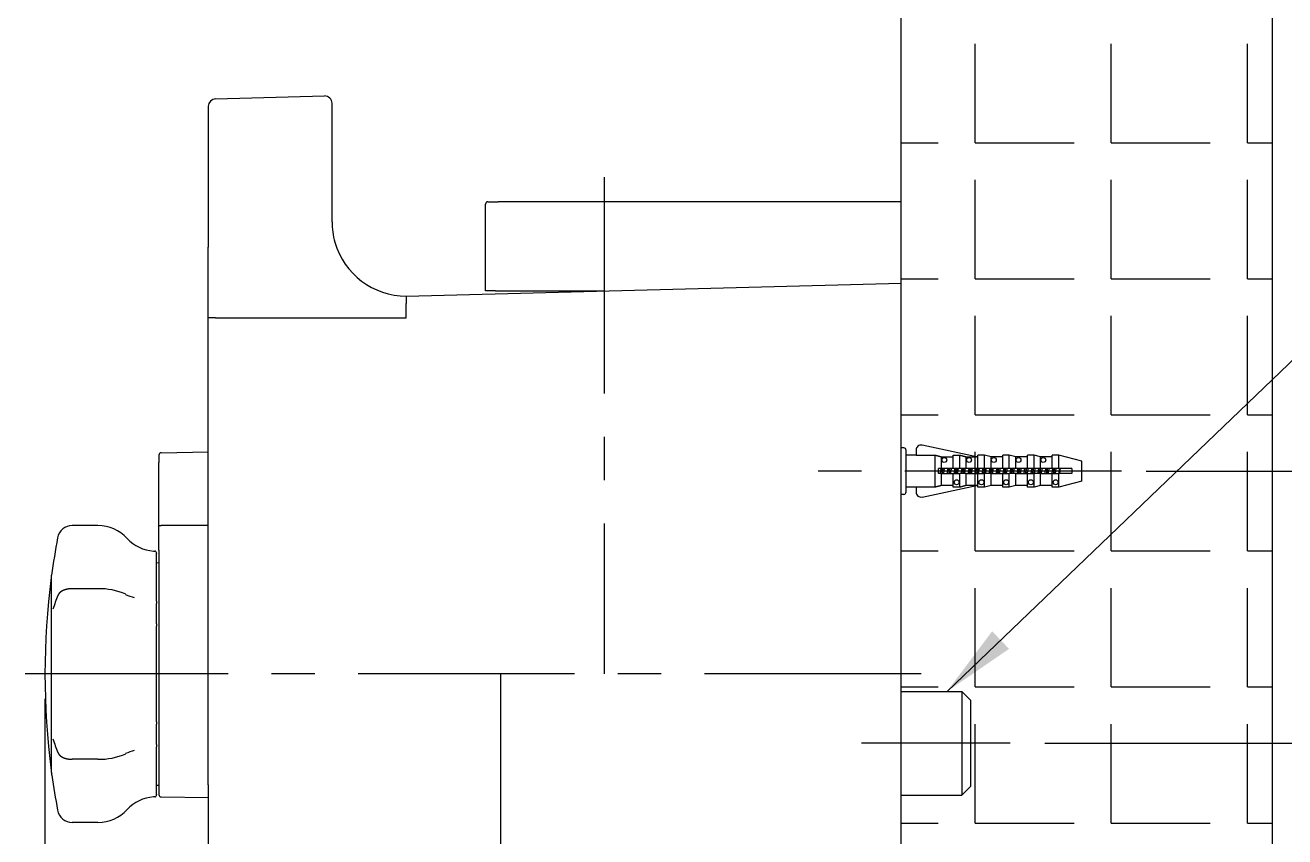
# Model space of a CAD drawing. Extents: x 17496 to 17916, y -10787 to -10193.
# Drawn here: x 17786.5 to 17837.4, y -10562.5 to -10529.7 of the extents above; entities that cross this region are included whole.
import ezdxf

# ---------------------------------------------------------------- set-up
doc = ezdxf.new("R2010")
doc.units = 0
doc.header["$LTSCALE"] = 7
doc.header["$MEASUREMENT"] = 0
doc.linetypes.add('CENTER', pattern=[2, 1.25, -0.25, 0.25, -0.25])
doc.layers.get('0').update_dxf_attribs({"color": 2, "linetype": 'CONTINUOUS'})
for name, color, linetype in [('06_ALL_SURFS', 7, 'CONTINUOUS'), ('08_ALL_FEATURES', 7, 'CONTINUOUS'), ('CL', 1, 'CENTER'), ('D', 2, 'CONTINUOUS'), ('DWG', 7, 'CONTINUOUS'), ('HT', 3, 'CONTINUOUS')]:
    doc.layers.add(name, color=color, linetype=linetype)
doc.styles.add('GHS', font='romans', dxfattribs={"bigfont": 'ghs'})
doc.dimstyles.new('STANDARD$7', dxfattribs={"dimtxt": 3.5, "dimasz": 3, "dimexe": 1, "dimexo": 0.0625, "dimgap": 1, "dimtad": 1, "dimdec": 4, "dimzin": 0, "dimdsep": 46, "dimtxsty": 'GHS', "dimcen": 1, "dimclrt": 2, "dimadec": 0, "dimazin": 0, "dimtfac": 1, "dimtdec": 4, "dimtofl": 0, "dimtmove": 0, "dimatfit": 3, "dimfxl": 0, "dimtolj": 1, "dimtzin": 0, "dimarcsym": 0})

msp = doc.modelspace()

# ---------------------------------------------------------------- linework, layer by layer
at = {"color": 7, "linetype": 'Continuous'}
for p, q in [((17805.17, -10536.792), (17805.585, -10536.792)), ((17805.07, -10540.392), (17805.07, -10536.892)), ((17805.47, -10540.392), (17805.07, -10540.392))]:
    msp.add_line(p, q, dxfattribs=at)
msp.add_line((17827.67, -10558.678), (17863.788, -10558.678))
msp.add_arc((17805.17, -10536.892), 0.1, 90, 180, dxfattribs=at)
at = {"layer": '06_ALL_SURFS', "color": 7, "linetype": 'Continuous'}
msp.add_line((17805.47, -10540.392), (17809.87, -10540.392), dxfattribs=at)
at = {"layer": '08_ALL_FEATURES', "color": 7, "linetype": 'Continuous'}
msp.add_line((17821.87, -10536.792), (17805.585, -10536.792), dxfattribs=at)
at = {"layer": 'CL', "color": 1, "linetype": 'CENTER'}
for p, q in [((17809.87, -10535.792), (17809.87, -10555.878)), ((17830.77, -10547.678), (17817.87, -10547.678)), ((17822.67, -10555.878), (17786.47, -10555.878)), ((17805.67, -10555.878), (17805.67, -10584.978)), ((17826.27, -10558.678), (17820.27, -10558.678))]:
    msp.add_line(p, q, dxfattribs=at)
at = {"layer": 'D'}
for p, q in [((17831.77, -10547.678), (17873.999, -10547.678)), ((17787.27, -10556.878), (17787.27, -10615.373)), ((17827.67, -10558.678), (17863.788, -10558.678))]:
    msp.add_line(p, q, dxfattribs=at)
at = {"layer": 'DWG'}
for p, q in [((17794.162, -10532.628), (17798.562, -10532.513)), ((17793.87, -10532.928), (17793.87, -10538.626)), ((17798.87, -10537.602), (17798.87, -10532.812)), ((17793.87, -10541.478), (17793.87, -10538.626)), ((17801.87, -10540.602), (17821.87, -10540.078)), ((17801.87, -10540.602), (17801.87, -10540.902)), ((17801.87, -10540.602), (17801.87, -10540.902)), ((17801.87, -10541.478), (17801.87, -10540.902)), ((17793.87, -10560.355), (17793.87, -10541.478)), ((17794.162, -10541.478), (17793.87, -10541.478)), ((17794.162, -10541.478), (17801.87, -10541.478)), ((17791.968, -10546.936), (17793.87, -10546.903)), ((17821.97, -10546.738), (17821.87, -10546.738)), ((17822.07, -10548.518), (17822.07, -10546.838)), ((17822.47, -10546.828), (17822.47, -10547.029)), ((17824.906, -10547.099), (17822.712, -10546.633)), ((17791.87, -10547.036), (17791.87, -10547.336)), ((17791.87, -10549.885), (17791.87, -10547.336)), ((17822.47, -10547.028), (17822.07, -10547.028)), ((17822.47, -10547.029), (17823.237, -10547.029)), ((17823.237, -10548.328), (17823.237, -10547.029)), ((17823.498, -10547.099), (17823.97, -10547.099)), ((17823.498, -10547.578), (17823.498, -10547.099)), ((17823.97, -10547.578), (17823.97, -10547.029)), ((17823.97, -10547.029), (17824.237, -10547.029)), ((17824.237, -10547.578), (17824.237, -10547.029)), ((17824.498, -10547.578), (17824.498, -10547.099)), ((17824.498, -10547.099), (17824.906, -10547.099)), ((17824.97, -10547.098), (17824.902, -10547.098)), ((17825.237, -10547.028), (17824.97, -10547.028)), ((17824.97, -10547.578), (17824.97, -10547.028)), ((17825.237, -10547.578), (17825.237, -10547.028)), ((17825.498, -10547.098), (17825.237, -10547.028)), ((17825.498, -10547.578), (17825.498, -10547.098)), ((17825.97, -10547.098), (17825.498, -10547.098)), ((17826.237, -10547.028), (17825.97, -10547.028)), ((17825.97, -10547.578), (17825.97, -10547.028)), ((17826.237, -10547.578), (17826.237, -10547.028)), ((17826.498, -10547.098), (17826.237, -10547.028)), ((17826.97, -10547.098), (17826.498, -10547.098)), ((17826.498, -10547.578), (17826.498, -10547.098)), ((17826.97, -10547.578), (17826.97, -10547.028)), ((17827.237, -10547.028), (17826.97, -10547.028)), ((17827.237, -10547.578), (17827.237, -10547.028)), ((17827.498, -10547.098), (17827.237, -10547.028)), ((17827.97, -10547.098), (17827.498, -10547.098)), ((17827.498, -10547.578), (17827.498, -10547.098)), ((17827.97, -10547.578), (17827.97, -10547.028)), ((17828.237, -10547.028), (17827.97, -10547.028)), ((17829.17, -10547.278), (17828.237, -10547.028)), ((17828.237, -10547.578), (17828.237, -10547.028)), ((17829.17, -10548.078), (17829.17, -10547.278)), ((17823.37, -10547.778), (17823.37, -10547.578)), ((17823.498, -10547.578), (17823.37, -10547.578)), ((17823.498, -10547.778), (17823.37, -10547.778)), ((17823.97, -10547.578), (17823.498, -10547.578)), ((17823.498, -10548.257), (17823.498, -10547.778)), ((17823.498, -10547.778), (17823.97, -10547.778)), ((17824.237, -10547.578), (17823.97, -10547.578)), ((17823.97, -10548.328), (17823.97, -10547.778)), ((17823.97, -10547.778), (17824.237, -10547.778)), ((17824.498, -10547.578), (17824.237, -10547.578)), ((17824.498, -10547.778), (17824.237, -10547.778)), ((17824.237, -10548.328), (17824.237, -10547.778)), ((17824.97, -10547.578), (17824.498, -10547.578)), ((17824.498, -10548.257), (17824.498, -10547.778)), ((17824.498, -10547.778), (17824.97, -10547.778)), ((17825.237, -10547.578), (17824.97, -10547.578)), ((17824.97, -10548.328), (17824.97, -10547.778)), ((17824.97, -10547.778), (17825.237, -10547.778)), ((17825.498, -10547.578), (17825.237, -10547.578)), ((17825.237, -10548.328), (17825.237, -10547.778)), ((17825.498, -10547.778), (17825.237, -10547.778)), ((17825.97, -10547.578), (17825.498, -10547.578)), ((17825.498, -10548.258), (17825.498, -10547.778)), ((17825.498, -10547.778), (17825.97, -10547.778)), ((17826.237, -10547.578), (17825.97, -10547.578)), ((17825.97, -10547.778), (17826.237, -10547.778)), ((17825.97, -10548.328), (17825.97, -10547.778)), ((17826.498, -10547.578), (17826.237, -10547.578)), ((17826.237, -10548.328), (17826.237, -10547.778)), ((17826.498, -10547.778), (17826.237, -10547.778)), ((17826.97, -10547.578), (17826.498, -10547.578)), ((17826.498, -10548.258), (17826.498, -10547.778)), ((17826.498, -10547.778), (17826.97, -10547.778)), ((17827.237, -10547.578), (17826.97, -10547.578)), ((17826.97, -10548.328), (17826.97, -10547.778)), ((17826.97, -10547.778), (17827.237, -10547.778)), ((17827.498, -10547.578), (17827.237, -10547.578)), ((17827.237, -10548.328), (17827.237, -10547.778)), ((17827.498, -10547.778), (17827.237, -10547.778)), ((17827.97, -10547.578), (17827.498, -10547.578)), ((17827.498, -10547.778), (17827.97, -10547.778)), ((17827.498, -10548.258), (17827.498, -10547.778)), ((17828.237, -10547.578), (17827.97, -10547.578)), ((17827.97, -10548.328), (17827.97, -10547.778)), ((17827.97, -10547.778), (17828.237, -10547.778)), ((17828.77, -10547.578), (17828.237, -10547.578)), ((17828.237, -10548.328), (17828.237, -10547.778)), ((17828.77, -10547.778), (17828.237, -10547.778)), ((17828.77, -10547.578), (17828.77, -10547.778)), ((17822.47, -10548.328), (17822.07, -10548.328)), ((17823.237, -10548.328), (17822.47, -10548.328)), ((17822.47, -10548.328), (17822.47, -10548.528)), ((17822.712, -10548.724), (17824.906, -10548.257)), ((17823.97, -10548.257), (17823.498, -10548.257)), ((17824.237, -10548.328), (17823.97, -10548.328)), ((17824.906, -10548.257), (17824.498, -10548.257)), ((17824.97, -10548.258), (17824.902, -10548.258)), ((17825.237, -10548.328), (17824.97, -10548.328)), ((17825.498, -10548.258), (17825.237, -10548.328)), ((17825.97, -10548.258), (17825.498, -10548.258)), ((17826.237, -10548.328), (17825.97, -10548.328)), ((17826.498, -10548.258), (17826.237, -10548.328)), ((17826.97, -10548.258), (17826.498, -10548.258)), ((17827.237, -10548.328), (17826.97, -10548.328)), ((17827.498, -10548.258), (17827.237, -10548.328)), ((17827.97, -10548.258), (17827.498, -10548.258)), ((17828.237, -10548.328), (17827.97, -10548.328)), ((17829.17, -10548.078), (17828.237, -10548.328)), ((17821.97, -10548.618), (17821.87, -10548.618)), ((17789.41, -10549.878), (17788.37, -10549.878)), ((17791.87, -10550.877), (17791.87, -10549.885)), ((17793.87, -10549.879), (17791.968, -10549.881)), ((17791.77, -10550.996), (17791.77, -10550.972)), ((17791.77, -10550.996), (17791.77, -10551.008)), ((17791.77, -10552.939), (17791.77, -10551.008)), ((17791.87, -10550.877), (17791.87, -10551.058)), ((17791.87, -10551.058), (17791.87, -10560.749)), ((17791.77, -10551.38), (17791.87, -10551.378)), ((17787.537, -10559.854), (17787.537, -10551.888)), ((17789.41, -10552.431), (17788.37, -10552.431)), ((17791.77, -10552.939), (17791.77, -10553.023)), ((17791.77, -10553.85), (17791.77, -10553.023)), ((17791.77, -10553.85), (17791.77, -10553.948)), ((17791.77, -10557.809), (17791.77, -10553.948)), ((17821.87, -10556.583), (17824.324, -10556.583)), ((17824.324, -10556.583), (17824.324, -10558.678)), ((17824.67, -10556.929), (17824.324, -10556.583)), ((17824.67, -10556.929), (17824.67, -10558.678)), ((17791.77, -10557.809), (17791.77, -10557.906)), ((17791.77, -10558.733), (17791.77, -10557.906)), ((17824.324, -10558.678), (17824.324, -10560.774)), ((17824.67, -10558.678), (17824.67, -10560.428)), ((17791.77, -10558.733), (17791.77, -10558.818)), ((17791.77, -10560.748), (17791.77, -10558.818)), ((17789.41, -10559.326), (17788.37, -10559.326)), ((17791.77, -10560.377), (17791.87, -10560.378)), ((17793.87, -10560.355), (17793.87, -10566.053)), ((17824.67, -10560.428), (17824.324, -10560.774)), ((17791.77, -10560.748), (17791.77, -10560.761)), ((17791.77, -10560.784), (17791.77, -10560.761)), ((17791.969, -10560.849), (17793.87, -10560.866)), ((17821.87, -10560.774), (17824.324, -10560.774)), ((17789.41, -10561.878), (17788.37, -10561.878))]:
    msp.add_line(p, q, dxfattribs=at)
for centre in [(17823.61, -10547.228), (17824.61, -10547.228), (17825.61, -10547.228), (17826.61, -10547.228), (17827.61, -10547.228), (17824.11, -10548.128), (17825.11, -10548.128), (17826.11, -10548.128), (17827.11, -10548.128), (17828.11, -10548.128)]:
    msp.add_circle(centre, 0.1, dxfattribs=at)
for centre, radius, start, end in [((17794.17, -10532.928), 0.3, 91.5, 180), ((17798.57, -10532.812), 0.3, 0, 91.5), ((17801.87, -10537.602), 3, 180, 195.9199), ((17801.87, -10537.602), 3, 195.9199, 270), ((17791.97, -10547.036), 0.1, 91, 180), ((17821.97, -10546.838), 0.1, 0, 90), ((17822.67, -10546.828), 0.2, 78, 180), ((17821.97, -10548.518), 0.1, 270, 0), ((17822.67, -10548.528), 0.2, 180, 282), ((17788.37, -10550.478), 0.6, 90, 169.4162), ((17789.41, -10551.478), 1.6, 42.5365, 90), ((17817.27, -10555.878), 30, 169.4162, 172.3467), ((17791.767, -10549.315), 1.6, 222.5365, 265.9468), ((17791.697, -10550.312), 0.6, 265.9468, 271.1421), ((17791.71, -10550.972), 0.06, 0, 91.1421), ((17817.27, -10555.878), 30, 172.5397, 187.4603), ((17787.564, -10551.988), 0.04, 131.9396, 172.5397), ((17787.577, -10551.888), 0.04, 172.3467, 180), ((17789.473, -10555.04), 2.608, 66.0486, 91.3911), ((17794.55, -10555.467), 7.301, 157.7724, 162.3717), ((17791.412, -10550.845), 2.018, 244.0829, 254.7032), ((17794.55, -10556.29), 7.301, 197.6283, 202.2276), ((17789.474, -10556.719), 2.605, 268.5887, 293.964), ((17791.412, -10560.912), 2.018, 105.2968, 115.9171), ((17787.564, -10559.768), 0.04, 187.4603, 228.0604), ((17787.577, -10559.854), 0.04, 180, 187.6257), ((17817.27, -10555.878), 29.998, 187.6257, 187.6923), ((17783.865, -10560.406), 3.712, 6.7435, 7.9394), ((17787.59, -10559.968), 0.04, 172.0977, 187.8463), ((17817.27, -10555.878), 30, 187.8463, 190.5838), ((17791.767, -10562.442), 1.6, 94.0532, 137.4635), ((17791.697, -10561.444), 0.6, 88.8579, 94.0532), ((17791.71, -10560.784), 0.06, 268.8579, 0), ((17791.97, -10560.749), 0.1, 180, 269.5), ((17788.37, -10561.278), 0.6, 190.5838, 270), ((17789.41, -10560.278), 1.6, 270, 317.4635)]:
    msp.add_arc(centre, radius, start, end, dxfattribs=at)
at = {"layer": 'DWG', "extrusion": (0, 0, -1)}
msp.add_ellipse((17791.97, -10549.885), major_axis=(0.1, 0), ratio=0.043661, start_param=3.141593, end_param=4.694936, dxfattribs=at)
at = {"layer": 'DWG'}
for points, weights in [([(17823.237, -10547.029), (17823.375, -10547.066), (17823.498, -10547.099)], [1, 1.00162723805, 1]), ([(17824.237, -10547.029), (17824.375, -10547.066), (17824.498, -10547.099)], [1, 1.00162723817, 1]), ([(17823.498, -10548.257), (17823.375, -10548.291), (17823.237, -10548.328)], [1, 1.00162723754, 1]), ([(17824.498, -10548.257), (17824.375, -10548.291), (17824.237, -10548.328)], [1, 1.001627238, 1])]:
    msp.add_rational_spline(points, weights, degree=2, dxfattribs=at)
for points, degree, knots in [([(17823.452, -10547.778), (17823.453, -10547.773), (17823.461, -10547.721), (17823.471, -10547.651), (17823.48, -10547.591), (17823.482, -10547.578)], 3, [53.0672382, 53.0672382, 53.0672382, 53.0672382, 53.1280746, 53.6067059, 53.746912, 53.746912, 53.746912, 53.746912]), ([(17823.513, -10547.778), (17823.516, -10547.753), (17823.524, -10547.686), (17823.531, -10547.618), (17823.536, -10547.578)], 3, [53.1543949, 53.1543949, 53.1543949, 53.1543949, 53.3481702, 53.6597554, 53.6597554, 53.6597554, 53.6597554]), ([(17823.533, -10547.778), (17823.535, -10547.765), (17823.542, -10547.698), (17823.55, -10547.63), (17823.556, -10547.578)], 3, [53.1543949, 53.1543949, 53.1543949, 53.1543949, 53.2608725, 53.6597554, 53.6597554, 53.6597554, 53.6597554]), ([(17823.587, -10547.778), (17823.588, -10547.773), (17823.596, -10547.721), (17823.606, -10547.651), (17823.616, -10547.591), (17823.618, -10547.578)], 3, [53.0672382, 53.0672382, 53.0672382, 53.0672382, 53.1280746, 53.6067059, 53.746912, 53.746912, 53.746912, 53.746912]), ([(17823.734, -10547.778), (17823.741, -10547.733), (17823.751, -10547.664), (17823.761, -10547.597), (17823.764, -10547.578)], 3, [59.3504235, 59.3504235, 59.3504235, 59.3504235, 59.8289128, 60.0300973, 60.0300973, 60.0300973, 60.0300973]), ([(17823.795, -10547.778), (17823.799, -10547.749), (17823.806, -10547.682), (17823.814, -10547.614), (17823.818, -10547.578)], 3, [59.4375802, 59.4375802, 59.4375802, 59.4375802, 59.6657167, 59.9429407, 59.9429407, 59.9429407, 59.9429407]), ([(17823.815, -10547.778), (17823.816, -10547.77), (17823.824, -10547.705), (17823.831, -10547.636), (17823.838, -10547.578)], 3, [59.4375802, 59.4375802, 59.4375802, 59.4375802, 59.4986323, 59.9429407, 59.9429407, 59.9429407, 59.9429407]), ([(17823.869, -10547.778), (17823.876, -10547.733), (17823.886, -10547.664), (17823.897, -10547.597), (17823.9, -10547.578)], 3, [59.3504235, 59.3504235, 59.3504235, 59.3504235, 59.8289128, 60.0300973, 60.0300973, 60.0300973, 60.0300973]), ([(17824.016, -10547.778), (17824.022, -10547.739), (17824.032, -10547.67), (17824.042, -10547.603), (17824.046, -10547.578)], 3, [65.6336088, 65.6336088, 65.6336088, 65.6336088, 66.0511198, 66.3132826, 66.3132826, 66.3132826, 66.3132826]), ([(17824.077, -10547.778), (17824.081, -10547.744), (17824.089, -10547.677), (17824.096, -10547.61), (17824.1, -10547.578)], 3, [65.7207655, 65.7207655, 65.7207655, 65.7207655, 65.9832632, 66.226126, 66.226126, 66.226126, 66.226126]), ([(17824.097, -10547.778), (17824.098, -10547.776), (17824.105, -10547.712), (17824.113, -10547.643), (17824.12, -10547.58), (17824.12, -10547.578)], 3, [65.7207655, 65.7207655, 65.7207655, 65.7207655, 65.7363921, 66.2162198, 66.226126, 66.226126, 66.226126, 66.226126]), ([(17824.151, -10547.778), (17824.157, -10547.739), (17824.168, -10547.67), (17824.178, -10547.603), (17824.182, -10547.578)], 3, [65.6336088, 65.6336088, 65.6336088, 65.6336088, 66.0511198, 66.3132826, 66.3132826, 66.3132826, 66.3132826]), ([(17824.298, -10547.778), (17824.303, -10547.745), (17824.313, -10547.676), (17824.323, -10547.609), (17824.328, -10547.578)], 3, [71.9167941, 71.9167941, 71.9167941, 71.9167941, 72.2733267, 72.5964679, 72.5964679, 72.5964679, 72.5964679]), ([(17824.359, -10547.778), (17824.364, -10547.74), (17824.371, -10547.672), (17824.379, -10547.605), (17824.382, -10547.578)], 3, [72.0039508, 72.0039508, 72.0039508, 72.0039508, 72.3008097, 72.5093113, 72.5093113, 72.5093113, 72.5093113]), ([(17824.379, -10547.778), (17824.386, -10547.72), (17824.394, -10547.651), (17824.401, -10547.585), (17824.402, -10547.578)], 3, [72.0039508, 72.0039508, 72.0039508, 72.0039508, 72.4539796, 72.5093113, 72.5093113, 72.5093113, 72.5093113]), ([(17824.433, -10547.778), (17824.438, -10547.745), (17824.449, -10547.676), (17824.459, -10547.609), (17824.464, -10547.578)], 3, [71.9167941, 71.9167941, 71.9167941, 71.9167941, 72.2733267, 72.5964679, 72.5964679, 72.5964679, 72.5964679]), ([(17824.58, -10547.778), (17824.584, -10547.75), (17824.594, -10547.683), (17824.604, -10547.614), (17824.61, -10547.578)], 3, [78.1999794, 78.1999794, 78.1999794, 78.1999794, 78.4955336, 78.8796532, 78.8796532, 78.8796532, 78.8796532]), ([(17824.641, -10547.778), (17824.646, -10547.736), (17824.654, -10547.667), (17824.661, -10547.601), (17824.664, -10547.578)], 3, [78.2871361, 78.2871361, 78.2871361, 78.2871361, 78.6183562, 78.7924966, 78.7924966, 78.7924966, 78.7924966]), ([(17824.661, -10547.778), (17824.667, -10547.726), (17824.675, -10547.657), (17824.682, -10547.591), (17824.684, -10547.578)], 3, [78.2871361, 78.2871361, 78.2871361, 78.2871361, 78.6917395, 78.7924966, 78.7924966, 78.7924966, 78.7924966]), ([(17824.715, -10547.778), (17824.72, -10547.75), (17824.73, -10547.683), (17824.74, -10547.614), (17824.746, -10547.578)], 3, [78.1999794, 78.1999794, 78.1999794, 78.1999794, 78.4955336, 78.8796532, 78.8796532, 78.8796532, 78.8796532]), ([(17824.862, -10547.778), (17824.865, -10547.756), (17824.875, -10547.689), (17824.886, -10547.62), (17824.892, -10547.578)], 3, [84.4831647, 84.4831647, 84.4831647, 84.4831647, 84.7177406, 85.1628386, 85.1628386, 85.1628386, 85.1628386]), ([(17824.923, -10547.778), (17824.924, -10547.776), (17824.929, -10547.729), (17824.937, -10547.661), (17824.944, -10547.596), (17824.946, -10547.578)], 3, [84.5703214, 84.5703214, 84.5703214, 84.5703214, 84.5849278, 84.9359026, 85.0756819, 85.0756819, 85.0756819, 85.0756819]), ([(17824.943, -10547.778), (17824.949, -10547.732), (17824.956, -10547.664), (17824.964, -10547.597), (17824.966, -10547.578)], 3, [84.5703214, 84.5703214, 84.5703214, 84.5703214, 84.9294993, 85.0756819, 85.0756819, 85.0756819, 85.0756819]), ([(17824.997, -10547.778), (17825.001, -10547.756), (17825.011, -10547.689), (17825.021, -10547.62), (17825.028, -10547.578)], 3, [84.4831647, 84.4831647, 84.4831647, 84.4831647, 84.7177406, 85.1628386, 85.1628386, 85.1628386, 85.1628386]), ([(17825.144, -10547.778), (17825.146, -10547.762), (17825.156, -10547.699), (17825.166, -10547.629), (17825.174, -10547.581), (17825.174, -10547.578)], 3, [90.76635, 90.76635, 90.76635, 90.76635, 90.9399475, 91.4185788, 91.4460239, 91.4460239, 91.4460239, 91.4460239]), ([(17825.205, -10547.778), (17825.206, -10547.772), (17825.212, -10547.72), (17825.22, -10547.652), (17825.226, -10547.592), (17825.228, -10547.578)], 3, [90.8535067, 90.8535067, 90.8535067, 90.8535067, 90.9024743, 91.2534491, 91.3588672, 91.3588672, 91.3588672, 91.3588672]), ([(17825.225, -10547.778), (17825.23, -10547.738), (17825.238, -10547.67), (17825.245, -10547.603), (17825.248, -10547.578)], 3, [90.8535067, 90.8535067, 90.8535067, 90.8535067, 91.1672592, 91.3588672, 91.3588672, 91.3588672, 91.3588672]), ([(17825.279, -10547.778), (17825.282, -10547.762), (17825.291, -10547.699), (17825.302, -10547.629), (17825.309, -10547.581), (17825.31, -10547.578)], 3, [90.76635, 90.76635, 90.76635, 90.76635, 90.9399475, 91.4185788, 91.4460239, 91.4460239, 91.4460239, 91.4460239]), ([(17825.426, -10547.778), (17825.427, -10547.768), (17825.436, -10547.711), (17825.446, -10547.641), (17825.455, -10547.587), (17825.456, -10547.578)], 3, [97.0495354, 97.0495354, 97.0495354, 97.0495354, 97.1621545, 97.6407858, 97.7292092, 97.7292092, 97.7292092, 97.7292092]), ([(17825.487, -10547.778), (17825.489, -10547.768), (17825.495, -10547.711), (17825.503, -10547.642), (17825.509, -10547.587), (17825.51, -10547.578)], 3, [97.136692, 97.136692, 97.136692, 97.136692, 97.2200208, 97.5709956, 97.6420525, 97.6420525, 97.6420525, 97.6420525]), ([(17825.507, -10547.778), (17825.511, -10547.744), (17825.519, -10547.676), (17825.526, -10547.609), (17825.53, -10547.578)], 3, [97.136692, 97.136692, 97.136692, 97.136692, 97.405019, 97.6420525, 97.6420525, 97.6420525, 97.6420525]), ([(17825.561, -10547.778), (17825.563, -10547.768), (17825.572, -10547.711), (17825.582, -10547.641), (17825.59, -10547.587), (17825.592, -10547.578)], 3, [97.0495354, 97.0495354, 97.0495354, 97.0495354, 97.1621545, 97.6407858, 97.7292092, 97.7292092, 97.7292092, 97.7292092]), ([(17825.708, -10547.778), (17825.708, -10547.773), (17825.716, -10547.723), (17825.727, -10547.653), (17825.736, -10547.592), (17825.738, -10547.578)], 3, [103.3327207, 103.3327207, 103.3327207, 103.3327207, 103.3843614, 103.8629927, 104.0123945, 104.0123945, 104.0123945, 104.0123945]), ([(17825.769, -10547.778), (17825.771, -10547.763), (17825.778, -10547.702), (17825.786, -10547.633), (17825.791, -10547.583), (17825.792, -10547.578)], 3, [103.4198773, 103.4198773, 103.4198773, 103.4198773, 103.5375673, 103.8885421, 103.9252378, 103.9252378, 103.9252378, 103.9252378]), ([(17825.789, -10547.778), (17825.793, -10547.749), (17825.8, -10547.682), (17825.808, -10547.615), (17825.812, -10547.578)], 3, [103.4198773, 103.4198773, 103.4198773, 103.4198773, 103.6427788, 103.9252378, 103.9252378, 103.9252378, 103.9252378]), ([(17825.843, -10547.778), (17825.844, -10547.773), (17825.852, -10547.723), (17825.862, -10547.653), (17825.871, -10547.592), (17825.874, -10547.578)], 3, [103.3327207, 103.3327207, 103.3327207, 103.3327207, 103.3843614, 103.8629927, 104.0123945, 104.0123945, 104.0123945, 104.0123945]), ([(17825.99, -10547.778), (17825.997, -10547.734), (17826.007, -10547.665), (17826.017, -10547.598), (17826.02, -10547.578)], 3, [109.615906, 109.615906, 109.615906, 109.615906, 110.0851996, 110.2955798, 110.2955798, 110.2955798, 110.2955798]), ([(17826.051, -10547.778), (17826.054, -10547.759), (17826.061, -10547.692), (17826.069, -10547.624), (17826.074, -10547.579), (17826.074, -10547.578)], 3, [109.7030626, 109.7030626, 109.7030626, 109.7030626, 109.8551137, 110.2060885, 110.2084231, 110.2084231, 110.2084231, 110.2084231]), ([(17826.071, -10547.778), (17826.074, -10547.755), (17826.082, -10547.689), (17826.089, -10547.621), (17826.094, -10547.578)], 3, [109.7030626, 109.7030626, 109.7030626, 109.7030626, 109.8805387, 110.2084231, 110.2084231, 110.2084231, 110.2084231]), ([(17826.125, -10547.778), (17826.132, -10547.734), (17826.142, -10547.665), (17826.152, -10547.598), (17826.156, -10547.578)], 3, [109.615906, 109.615906, 109.615906, 109.615906, 110.0851996, 110.2955798, 110.2955798, 110.2955798, 110.2955798]), ([(17826.272, -10547.778), (17826.278, -10547.74), (17826.288, -10547.671), (17826.298, -10547.604), (17826.302, -10547.578)], 3, [115.8990913, 115.8990913, 115.8990913, 115.8990913, 116.3074066, 116.5787651, 116.5787651, 116.5787651, 116.5787651]), ([(17826.333, -10547.778), (17826.336, -10547.754), (17826.344, -10547.687), (17826.351, -10547.619), (17826.356, -10547.578)], 3, [115.9862479, 115.9862479, 115.9862479, 115.9862479, 116.1726602, 116.4916084, 116.4916084, 116.4916084, 116.4916084]), ([(17826.353, -10547.778), (17826.355, -10547.761), (17826.363, -10547.695), (17826.37, -10547.626), (17826.376, -10547.578)], 3, [115.9862479, 115.9862479, 115.9862479, 115.9862479, 116.1182985, 116.4916084, 116.4916084, 116.4916084, 116.4916084]), ([(17826.407, -10547.778), (17826.413, -10547.74), (17826.423, -10547.671), (17826.434, -10547.604), (17826.438, -10547.578)], 3, [115.8990913, 115.8990913, 115.8990913, 115.8990913, 116.3074066, 116.5787651, 116.5787651, 116.5787651, 116.5787651]), ([(17826.554, -10547.778), (17826.559, -10547.745), (17826.569, -10547.677), (17826.579, -10547.61), (17826.584, -10547.578)], 3, [122.1822766, 122.1822766, 122.1822766, 122.1822766, 122.5296135, 122.8619504, 122.8619504, 122.8619504, 122.8619504]), ([(17826.615, -10547.778), (17826.619, -10547.75), (17826.626, -10547.683), (17826.634, -10547.615), (17826.638, -10547.578)], 3, [122.2694332, 122.2694332, 122.2694332, 122.2694332, 122.4902067, 122.7747937, 122.7747937, 122.7747937, 122.7747937]), ([(17826.635, -10547.778), (17826.637, -10547.767), (17826.644, -10547.701), (17826.652, -10547.632), (17826.658, -10547.578)], 3, [122.2694332, 122.2694332, 122.2694332, 122.2694332, 122.3560583, 122.7747937, 122.7747937, 122.7747937, 122.7747937]), ([(17826.689, -10547.778), (17826.694, -10547.745), (17826.705, -10547.677), (17826.715, -10547.61), (17826.72, -10547.578)], 3, [122.1822766, 122.1822766, 122.1822766, 122.1822766, 122.5296135, 122.8619504, 122.8619504, 122.8619504, 122.8619504]), ([(17826.836, -10547.778), (17826.84, -10547.751), (17826.85, -10547.684), (17826.86, -10547.615), (17826.866, -10547.578)], 3, [128.4654619, 128.4654619, 128.4654619, 128.4654619, 128.7518204, 129.1451357, 129.1451357, 129.1451357, 129.1451357]), ([(17826.897, -10547.778), (17826.901, -10547.745), (17826.909, -10547.678), (17826.916, -10547.611), (17826.92, -10547.578)], 3, [128.5526185, 128.5526185, 128.5526185, 128.5526185, 128.8077532, 129.0579791, 129.0579791, 129.0579791, 129.0579791]), ([(17826.917, -10547.778), (17826.918, -10547.773), (17826.925, -10547.707), (17826.933, -10547.638), (17826.94, -10547.578)], 3, [128.5526185, 128.5526185, 128.5526185, 128.5526185, 128.5938182, 129.0579791, 129.0579791, 129.0579791, 129.0579791]), ([(17826.971, -10547.778), (17826.975, -10547.751), (17826.986, -10547.684), (17826.996, -10547.615), (17827.002, -10547.578)], 3, [128.4654619, 128.4654619, 128.4654619, 128.4654619, 128.7518204, 129.1451357, 129.1451357, 129.1451357, 129.1451357]), ([(17827.118, -10547.778), (17827.121, -10547.757), (17827.131, -10547.69), (17827.141, -10547.621), (17827.148, -10547.578)], 3, [134.7486472, 134.7486472, 134.7486472, 134.7486472, 134.9740274, 135.428321, 135.428321, 135.428321, 135.428321]), ([(17827.179, -10547.778), (17827.184, -10547.741), (17827.191, -10547.673), (17827.199, -10547.606), (17827.202, -10547.578)], 3, [134.8358038, 134.8358038, 134.8358038, 134.8358038, 135.1252996, 135.3411644, 135.3411644, 135.3411644, 135.3411644]), ([(17827.199, -10547.778), (17827.206, -10547.717), (17827.214, -10547.648), (17827.222, -10547.582), (17827.222, -10547.578)], 3, [134.8358038, 134.8358038, 134.8358038, 134.8358038, 135.3114057, 135.3411644, 135.3411644, 135.3411644, 135.3411644]), ([(17827.253, -10547.778), (17827.257, -10547.757), (17827.267, -10547.69), (17827.277, -10547.621), (17827.284, -10547.578)], 3, [134.7486472, 134.7486472, 134.7486472, 134.7486472, 134.9740274, 135.428321, 135.428321, 135.428321, 135.428321]), ([(17827.4, -10547.778), (17827.402, -10547.763), (17827.412, -10547.7), (17827.422, -10547.631), (17827.43, -10547.582), (17827.43, -10547.578)], 3, [141.0318325, 141.0318325, 141.0318325, 141.0318325, 141.1962343, 141.6748656, 141.7115063, 141.7115063, 141.7115063, 141.7115063]), ([(17827.461, -10547.778), (17827.466, -10547.736), (17827.474, -10547.668), (17827.481, -10547.602), (17827.484, -10547.578)], 3, [141.1189892, 141.1189892, 141.1189892, 141.1189892, 141.4428461, 141.6243497, 141.6243497, 141.6243497, 141.6243497]), ([(17827.481, -10547.778), (17827.488, -10547.723), (17827.495, -10547.654), (17827.503, -10547.588), (17827.504, -10547.578)], 3, [141.1189892, 141.1189892, 141.1189892, 141.1189892, 141.5491655, 141.6243497, 141.6243497, 141.6243497, 141.6243497]), ([(17827.535, -10547.778), (17827.538, -10547.763), (17827.547, -10547.7), (17827.557, -10547.631), (17827.565, -10547.582), (17827.566, -10547.578)], 3, [141.0318325, 141.0318325, 141.0318325, 141.0318325, 141.1962343, 141.6748656, 141.7115063, 141.7115063, 141.7115063, 141.7115063]), ([(17827.682, -10547.778), (17827.683, -10547.768), (17827.692, -10547.713), (17827.702, -10547.643), (17827.711, -10547.587), (17827.712, -10547.578)], 3, [147.3150178, 147.3150178, 147.3150178, 147.3150178, 147.4184412, 147.8970725, 147.9946916, 147.9946916, 147.9946916, 147.9946916]), ([(17827.743, -10547.778), (17827.743, -10547.777), (17827.749, -10547.731), (17827.756, -10547.663), (17827.764, -10547.597), (17827.766, -10547.578)], 3, [147.4021745, 147.4021745, 147.4021745, 147.4021745, 147.4094178, 147.7603926, 147.907535, 147.907535, 147.907535, 147.907535]), ([(17827.763, -10547.778), (17827.769, -10547.729), (17827.777, -10547.66), (17827.784, -10547.594), (17827.786, -10547.578)], 3, [147.4021745, 147.4021745, 147.4021745, 147.4021745, 147.7869254, 147.907535, 147.907535, 147.907535, 147.907535]), ([(17827.817, -10547.778), (17827.819, -10547.768), (17827.827, -10547.713), (17827.838, -10547.643), (17827.846, -10547.587), (17827.848, -10547.578)], 3, [147.3150178, 147.3150178, 147.3150178, 147.3150178, 147.4184412, 147.8970725, 147.9946916, 147.9946916, 147.9946916, 147.9946916]), ([(17827.964, -10547.778), (17827.964, -10547.774), (17827.972, -10547.725), (17827.982, -10547.655), (17827.992, -10547.593), (17827.994, -10547.578)], 3, [153.5982031, 153.5982031, 153.5982031, 153.5982031, 153.6406482, 154.1192795, 154.2778769, 154.2778769, 154.2778769, 154.2778769]), ([(17828.025, -10547.778), (17828.026, -10547.773), (17828.032, -10547.722), (17828.039, -10547.654), (17828.046, -10547.593), (17828.048, -10547.578)], 3, [153.6853598, 153.6853598, 153.6853598, 153.6853598, 153.7269643, 154.0779391, 154.1907203, 154.1907203, 154.1907203, 154.1907203]), ([(17828.045, -10547.778), (17828.05, -10547.734), (17828.058, -10547.666), (17828.066, -10547.6), (17828.068, -10547.578)], 3, [153.6853598, 153.6853598, 153.6853598, 153.6853598, 154.0246852, 154.1907203, 154.1907203, 154.1907203, 154.1907203]), ([(17828.099, -10547.778), (17828.1, -10547.774), (17828.108, -10547.725), (17828.118, -10547.655), (17828.127, -10547.593), (17828.13, -10547.578)], 3, [153.5982031, 153.5982031, 153.5982031, 153.5982031, 153.6406482, 154.1192795, 154.2778769, 154.2778769, 154.2778769, 154.2778769]), ([(17828.246, -10547.778), (17828.253, -10547.735), (17828.263, -10547.666), (17828.273, -10547.599), (17828.276, -10547.578)], 3, [159.8813884, 159.8813884, 159.8813884, 159.8813884, 160.3414864, 160.5610622, 160.5610622, 160.5610622, 160.5610622]), ([(17828.289, -10547.578), (17828.288, -10547.58), (17828.288, -10547.581), (17828.283, -10547.622), (17828.279, -10547.665), (17828.271, -10547.732), (17828.269, -10547.755), (17828.266, -10547.778)], 3, [-9.314213, -9.314213, -9.314213, -9.314213, -9.293289, -9.293289, -8.645182, -8.645182, -8.283, -8.283, -8.283, -8.283]), ([(17788.37, -10552.431), (17788.347, -10552.431), (17788.324, -10552.432), (17788.301, -10552.433), (17788.278, -10552.435), (17788.255, -10552.437), (17788.232, -10552.44), (17788.21, -10552.443), (17788.188, -10552.447), (17788.166, -10552.451), (17788.145, -10552.456), (17788.123, -10552.461), (17788.103, -10552.467), (17788.082, -10552.473), (17788.062, -10552.479), (17788.043, -10552.487), (17788.024, -10552.494), (17788.003, -10552.503), (17787.984, -10552.512), (17787.965, -10552.523), (17787.946, -10552.533), (17787.928, -10552.545), (17787.911, -10552.557), (17787.894, -10552.57), (17787.878, -10552.584), (17787.865, -10552.596), (17787.852, -10552.61), (17787.84, -10552.624), (17787.828, -10552.639), (17787.818, -10552.655), (17787.808, -10552.671), (17787.799, -10552.688), (17787.792, -10552.705)], 1, [0, 0, 0.115531, 0.231063, 0.346594, 0.462125, 0.577656, 0.693188, 0.808719, 0.92425, 1.039238, 1.154226, 1.269214, 1.384202, 1.49919, 1.614178, 1.729166, 1.844154, 1.968959, 2.093765, 2.21857, 2.343375, 2.46818, 2.592985, 2.71779, 2.842595, 2.953291, 3.063988, 3.174684, 3.28538, 3.396076, 3.506773, 3.617469, 3.728165, 3.728165]), ([(17787.792, -10559.052), (17787.798, -10559.066), (17787.805, -10559.081), (17787.813, -10559.095), (17787.822, -10559.108), (17787.831, -10559.121), (17787.841, -10559.134), (17787.852, -10559.146), (17787.863, -10559.158), (17787.876, -10559.17), (17787.889, -10559.182), (17787.902, -10559.193), (17787.916, -10559.203), (17787.93, -10559.213), (17787.945, -10559.222), (17787.962, -10559.232), (17787.98, -10559.242), (17787.998, -10559.251), (17788.017, -10559.26), (17788.036, -10559.268), (17788.056, -10559.275), (17788.076, -10559.282), (17788.097, -10559.288), (17788.118, -10559.294), (17788.139, -10559.299), (17788.16, -10559.304), (17788.182, -10559.309), (17788.205, -10559.312), (17788.227, -10559.316), (17788.25, -10559.319), (17788.273, -10559.321), (17788.296, -10559.323), (17788.314, -10559.324), (17788.333, -10559.325), (17788.351, -10559.325), (17788.37, -10559.326)], 1, [0, 0, 0.094478, 0.188957, 0.283435, 0.377914, 0.472392, 0.566871, 0.661349, 0.763754, 0.866159, 0.968564, 1.070969, 1.173374, 1.275779, 1.378184, 1.495325, 1.612466, 1.729607, 1.846748, 1.96389, 2.081031, 2.198172, 2.315313, 2.43117, 2.547026, 2.662883, 2.778739, 2.894596, 3.010452, 3.126309, 3.242165, 3.358022, 3.451464, 3.544906, 3.638348, 3.73179, 3.73179])]:
    msp.add_open_spline(points, degree=degree, knots=knots, dxfattribs=at)
at = {"layer": 'HT', "ltscale": 0.5}
for p, q in [((17821.87, -10646.871), (17821.87, -10329.871)), ((17836.87, -10653.271), (17836.87, -10329.871)), ((17824.858, -10534.403), (17824.858, -10530.403)), ((17830.358, -10534.403), (17830.358, -10530.403)), ((17835.858, -10534.403), (17835.858, -10530.403)), ((17821.87, -10534.403), (17823.358, -10534.403)), ((17824.858, -10534.403), (17828.858, -10534.403)), ((17830.358, -10534.403), (17834.358, -10534.403)), ((17835.858, -10534.403), (17836.87, -10534.403)), ((17824.858, -10539.903), (17824.858, -10535.903)), ((17830.358, -10539.903), (17830.358, -10535.903)), ((17835.858, -10539.903), (17835.858, -10535.903)), ((17821.87, -10539.903), (17823.358, -10539.903)), ((17824.858, -10539.903), (17828.858, -10539.903)), ((17830.358, -10539.903), (17834.358, -10539.903)), ((17835.858, -10539.903), (17836.87, -10539.903)), ((17824.858, -10545.403), (17824.858, -10541.403)), ((17830.358, -10545.403), (17830.358, -10541.403)), ((17835.858, -10545.403), (17835.858, -10541.403)), ((17821.87, -10545.403), (17823.358, -10545.403)), ((17824.858, -10545.403), (17828.858, -10545.403)), ((17830.358, -10545.403), (17834.358, -10545.403)), ((17835.858, -10545.403), (17836.87, -10545.403)), ((17824.858, -10550.903), (17824.858, -10546.903)), ((17830.358, -10550.903), (17830.358, -10546.903)), ((17835.858, -10550.903), (17835.858, -10546.903)), ((17821.87, -10550.903), (17823.358, -10550.903)), ((17824.858, -10550.903), (17828.858, -10550.903)), ((17830.358, -10550.903), (17834.358, -10550.903)), ((17835.858, -10550.903), (17836.87, -10550.903)), ((17824.858, -10556.403), (17824.858, -10552.403)), ((17830.358, -10556.403), (17830.358, -10552.403)), ((17835.858, -10556.403), (17835.858, -10552.403)), ((17821.87, -10556.403), (17823.358, -10556.403)), ((17824.858, -10556.403), (17828.858, -10556.403)), ((17830.358, -10556.403), (17834.358, -10556.403)), ((17835.858, -10556.403), (17836.87, -10556.403)), ((17824.858, -10561.903), (17824.858, -10557.903)), ((17830.358, -10561.903), (17830.358, -10557.903)), ((17835.858, -10561.903), (17835.858, -10557.903)), ((17821.87, -10561.903), (17823.358, -10561.903)), ((17824.858, -10561.903), (17828.858, -10561.903)), ((17830.358, -10561.903), (17834.358, -10561.903)), ((17835.858, -10561.903), (17836.87, -10561.903))]:
    msp.add_line(p, q, dxfattribs=at)

# ---------------------------------------------------------------- leaders
at = {"layer": 'D'}
msp.add_leader([(17823.72, -10556.583), (17839.065, -10541.864), (17879.925, -10541.864)], dimstyle='STANDARD$7', override={"dimscale": 1, "dimtad": 0}, dxfattribs=at)

doc.saveas('drawing.dxf')
